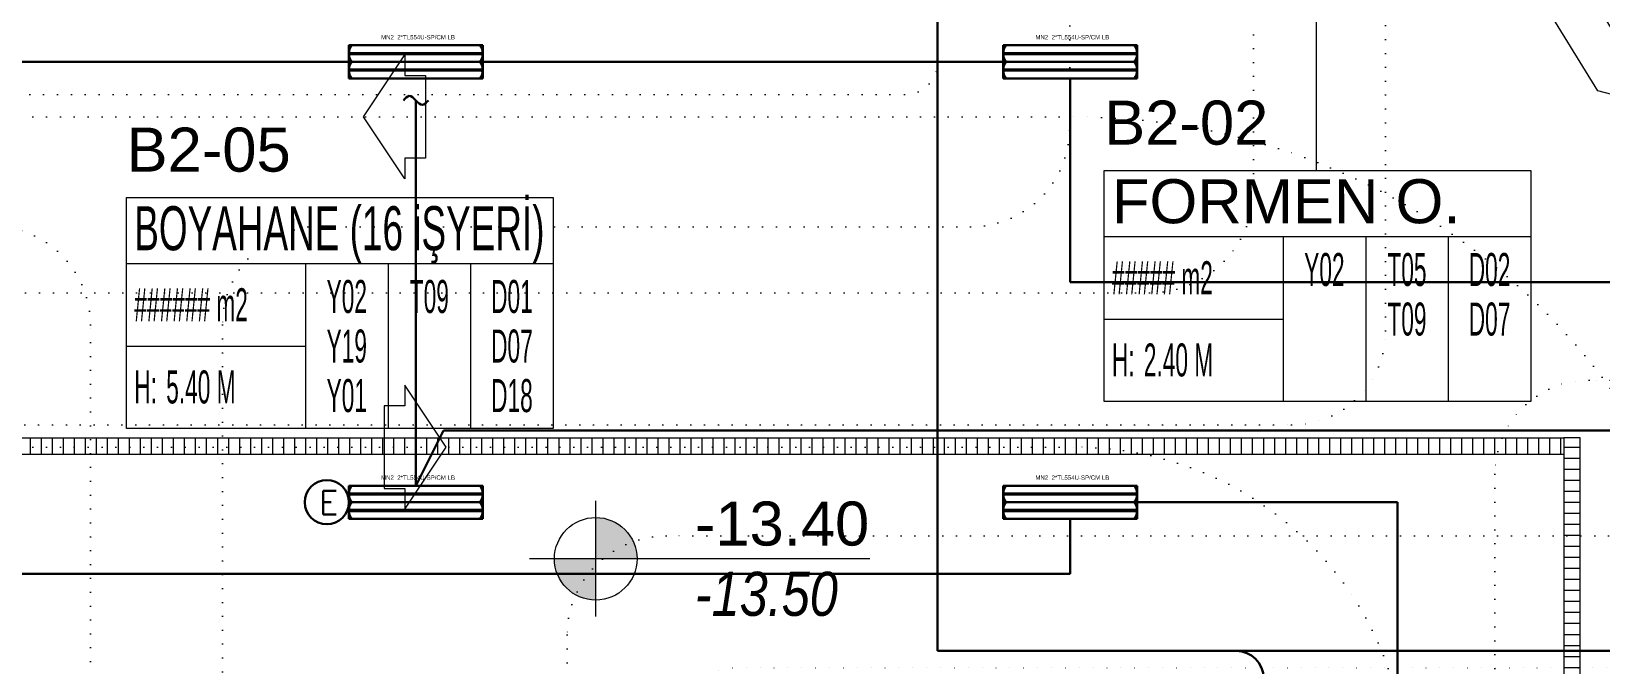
# Model space of a CAD drawing. Header units: metres. Extents: x -13316 to 152404, y -3899 to 30226.
# Drawn here: x 2271 to 3696, y 6803 to 7378 of the extents above; entities that cross this region are included whole.
import ezdxf
from ezdxf.enums import TextEntityAlignment as Align

# ---------------------------------------------------------------- set-up
doc = ezdxf.new("R2010")
doc.units = ezdxf.units.M
doc.header["$LTSCALE"] = 100
doc.header["$MEASUREMENT"] = 0
doc.header["$PDMODE"] = 1
doc.linetypes.add('DOT2', pattern=[0.125, 0, -0.125])
doc.layers.get('0').update_dxf_attribs({"color": 9, "lineweight": 9})
for name, color, linetype, lineweight in [('01', 9, 'Continuous', 9), ('06D', 9, 'Continuous', 9), ('21', 9, 'Continuous', 9), ('21_mahal200', 9, 'Continuous', 9), ('E-2x54 W SIVAÜSTÜ FLUORESAN YÜKSEK TAVAN ARMATÜRÜ', 7, 'Continuous', 30), ('E-ACİL AYDINLATMA KİTİ', 7, 'Continuous', 30), ('E-KABLO', 7, 'Continuous', 30)]:
    doc.layers.add(name, color=color, linetype=linetype, lineweight=lineweight)
doc.styles.add('Arial', font='arial.ttf', dxfattribs={"height": 2.5})
doc.styles.add('E-YAZI', font='txttw.shx')
doc.styles.add('MuuM_TEXT-ITALIC', font='ARIALNI.TTF')
doc.styles.add('MuuM_TEXT-STANDART', font='ARIALN.TTF')
doc.dimstyles.new('MuuM_DIM200', dxfattribs={"dimscale": 20, "dimtxt": 2, "dimasz": 1, "dimexe": 1, "dimexo": 1, "dimgap": 1, "dimtad": 1, "dimdec": 1, "dimrnd": 0.5, "dimdsep": 46, "dimtxsty": 'MuuM_TEXT-STANDART', "dimblk": 'ARCHTICK', "dimcen": 0, "dimdle": 0.15, "dimclrd": 256, "dimclre": 256, "dimclrt": 256, "dimadec": 0, "dimazin": 0, "dimtfac": 5, "dimtdec": 1, "dimtix": 1, "dimtmove": 2, "dimatfit": 3, "dimldrblk": 'DOT', "dimfxl": 3, "dimfxlon": 1, "dimtolj": 1, "dimlwd": -1, "dimlwe": -1, "dimarcsym": 0})

# ---------------------------------------------------------------- blocks, each defined once
blk = doc.blocks.new('2x54 W SIVAÜSTÜ FLUORESAN YÜKSEK TAVAN ARMATÜRÜ')
at = {"layer": 'E-2x54 W SIVAÜSTÜ FLUORESAN YÜKSEK TAVAN ARMATÜRÜ', "color": 4}
for p, q in [((-60.8, 15), (-60.8, -15)), ((-60.8, 15), (60.8, 15)), ((60.8, 15), (60.8, 0)), ((-60, 0), (-15, 0)), ((15, 0), (60, 0)), ((60.8, 0), (60.8, -15)), ((-60.8, -15), (60.8, -15))]:
    blk.add_line(p, q, dxfattribs=at)
at = {"layer": 'E-2x54 W SIVAÜSTÜ FLUORESAN YÜKSEK TAVAN ARMATÜRÜ', "color": 7}
for p, q in [((-60.8, 0), (60.8, 0)), ((-59.3, 8), (59.3, 8)), ((-59.2, 7), (59.4, 7)), ((-59.3, -7), (59.3, -7)), ((-59.2, -8), (59.4, -8))]:
    blk.add_line(p, q, dxfattribs=at)
for centre in [(-59.2, 7.6), (-59.2, 7.3), (59.4, 7.6), (59.4, 7.3), (-59.2, -7.4), (-59.2, -7.7), (59.4, -7.4), (59.4, -7.7)]:
    blk.add_circle(centre, 0.11, dxfattribs=at)
for centre, radius, start, end in [((-48.7, 7.5), 12.1, 141.86, 218.14), ((48.7, 7.5), 12.1, 321.86, 38.14), ((-59.1, 7.5), 0.515, 106.8674, 266.7612), ((-59.3, 7.5), 0.519, 289.2244, 84.4042), ((59.5, 7.5), 0.515, 106.8674, 266.7612), ((59.3, 7.5), 0.519, 289.2244, 84.4042), ((-48.7, -7.5), 12.1, 141.86, 218.14), ((-59.1, -7.5), 0.515, 106.8674, 266.7612), ((-59.3, -7.5), 0.519, 289.2244, 84.4042), ((48.7, -7.5), 12.1, 321.86, 38.14), ((59.5, -7.5), 0.515, 106.8674, 266.7612), ((59.3, -7.5), 0.519, 289.2244, 84.4042)]:
    blk.add_arc(centre, radius, start, end, dxfattribs=at)
at = {"layer": 'E-2x54 W SIVAÜSTÜ FLUORESAN YÜKSEK TAVAN ARMATÜRÜ', "color": 7, "style": 'Arial'}
blk.add_text('MN2  2*TL554U-SP/CM LB', height=3.951, dxfattribs=at).set_placement((-31.6, 20.4))
blk = doc.blocks.new('100_ACİL AYDINLATMA KİTİ')
at = {"layer": 'E-ACİL AYDINLATMA KİTİ', "color": 3}
blk.add_circle((0, 0), 1.251, dxfattribs=at)
at = {"layer": 'E-ACİL AYDINLATMA KİTİ', "color": 3, "style": 'E-YAZI'}
blk.add_text('E', height=1.34, dxfattribs=at).set_placement((-0.448, -0.694))
blk = doc.blocks.new('2.bod.sitatik')
at = {"layer": '01'}
blk.add_lwpolyline([(2911.6, -800.5), (3399.2, -1591.8), (3464.9, -1609), (3454.7, -1647.6), (3373.6, -1626.4), (2877.6, -821.5), (2911.6, -800.5)], close=True, dxfattribs=at)
blk = doc.blocks.new('p-ızgara')
at = {"layer": '06D'}
h = blk.add_hatch(dxfattribs=at)
h.set_pattern_fill('_USER', color=252, scale=10, angle=90, style=0, pattern_type=0)
h.set_pattern_definition([(90, (-7e-12, -8630), (-10, 6e-16), [])])
h.paths.add_polyline_path([(1257.5, -1941.6), (3342.5, -1941.6), (3342.5, -1956.6), (1257.5, -1956.6)])
h = blk.add_hatch(dxfattribs=at)
h.set_pattern_fill('_USER', color=252, scale=10, angle=180, style=0, pattern_type=0)
h.set_pattern_definition([(180, (11.635, -8630), (-1e-15, -10), [])])
h.paths.add_polyline_path([(3342.5, -1941.6), (3342.5, -3444), (3357.5, -3444), (3357.5, -1941.6)])
for points in [[(1257.5, -1941.6), (3342.5, -1941.6), (3342.5, -1956.6), (1257.5, -1956.6)], [(3342.5, -1941.6), (3342.5, -3444), (3357.5, -3444), (3357.5, -1941.6)]]:
    blk.add_lwpolyline(points, close=True, dxfattribs=at)
blk = doc.blocks.new('0_elevationtarget-p-bk')
h = blk.add_hatch(color=250)
h.paths.add_polyline_path([(1.875, 0, 0.414214), (0, 1.875), (0, 0)])
h.paths.add_polyline_path([(0, 0), (-1.875, 0, 0.414214), (0, -1.875)])
blk.add_line((0, -2.625), (0, 2.625))
blk.add_lwpolyline([(12.453, 0), (-3, 0)])
blk.add_circle((0, 0), 1.875)
at = {"style": 'Arial'}
blk.add_attdef('BITMISKOT', text='', height=2, dxfattribs=at).set_placement((4.5, 0), align=Align.BOTTOM_LEFT)
at = {"style": 'MuuM_TEXT-ITALIC'}
blk.add_attdef('FINISHINGFLOORLEVEL', text='', height=2, dxfattribs=at).set_placement((4.5, -0.592), align=Align.TOP_LEFT)
blk = doc.blocks.new('0_arrow1')
at = {"linetype": 'ByBlock', "lineweight": -2}
blk.add_lwpolyline([(15, -22.5), (-15, -22.5), (-15, -15), (-22.5, -15), (0, 0), (22.5, -15), (15, -15)], close=True, dxfattribs=at)
blk.add_point((0, 0))
blk = doc.blocks.new('_ArchTick')
at = {"color": 0, "linetype": 'ByBlock', "const_width": 0.15}
blk.add_lwpolyline([(-0.5, -0.5), (0.5, 0.5)], dxfattribs=at)
blk = doc.blocks.new('_Dot')
at = {"color": 0, "linetype": 'ByBlock', "lineweight": -2}
blk.add_line((-0.5, 0), (-1, 0), dxfattribs=at)
at = {"color": 0, "linetype": 'ByBlock', "const_width": 0.5}
blk.add_lwpolyline([(-0.25, 0, 1), (0.25, 0, 1)], format="xyb", close=True, dxfattribs=at)
blk = doc.blocks.new('0_roomno2')
blk.add_lwpolyline([(19.375, -10.5), (0, -10.5), (0, 0), (19.375, 0)], close=True)
for points in [[(0, -3), (19.375, -3)], [(8.125, -3), (8.125, -10.5)], [(11.875, -3), (11.875, -10.5)], [(15.625, -3), (15.625, -10.5)], [(0, -6.75), (8.125, -6.75)]]:
    blk.add_lwpolyline(points)
at = {"style": 'MuuM_TEXT-STANDART', "width": 0.6}
blk.add_text('H:', height=1.5, dxfattribs=at).set_placement((0.35, -8.608), align=Align.MIDDLE_LEFT)
at = {"style": 'Arial'}
blk.add_attdef('ODANO', (0, 1.17), '', height=2, dxfattribs=at)
blk.add_attdef('MEKANADI', text='', height=2, dxfattribs=at).set_placement((0.35, -3), align=Align.BOTTOM_LEFT)
at = {"style": 'MuuM_TEXT-STANDART', "width": 0.6}
for tag, p in [('M2', (0.35, -4.875)), ('TEMIZTAVANYUKSEKLIGI', (1.8, -8.608))]:
    blk.add_attdef(tag, text='', height=1.5, dxfattribs=at).set_placement(p, align=Align.MIDDLE_LEFT)
for tag, p in [('YER01', (10, -4.5)), ('TAVAN01', (13.75, -4.5)), ('DUVAR01', (17.5, -4.5)), ('YER02', (10, -6.75)), ('TAVAN02', (13.75, -6.75)), ('DUVAR02', (17.5, -6.75)), ('YER03', (10, -9)), ('TAVAN03', (13.75, -9)), ('DUVAR03', (17.5, -9))]:
    blk.add_attdef(tag, text='', height=1.5, dxfattribs=at).set_placement(p, align=Align.MIDDLE_CENTER)
blk = doc.blocks.new('2.bod.Mimari')
at = {"layer": '06D', "linetype": 'DOT2'}
for points in [[(2897.84, -1210.88), (3060.69, -1373.73), (3060.69, -1715.29, -0.4142136), (2966.19, -1809.79), (1311.79, -1809.79, 0.4142136), (1226.29, -1895.29), (1226.29, -3734.29), (1346.29, -3734.29), (1346.29, -2024.29, -0.4142136), (1440.79, -1929.79), (3095.19, -1929.79, 0.4142136), (3180.69, -1844.29), (3180.69, -1332.19), (2978.61, -1130.11)], [(402.38, -2372, 0.4142136), (372.38, -2402), (372.38, -3732.3), (252.38, -3732.3), (252.38, -2342, -0.4142136), (342.38, -2252), (1048.17, -2252, 0.4142136), (1078.17, -2222), (1078.17, -1719.8, -0.4142136), (1168.17, -1629.8), (2743.84, -1629.8, 0.4142136), (2773.84, -1599.8), (2773.84, -1315.34)], [(2893.84, -1315.34), (2893.84, -1659.8, -0.4142136), (2803.84, -1749.8), (2202.25, -1749.8)], [(1100, -4330, 0.163259), (1100, -4330), (1100, -2250, -0.4142136), (1700, -1650), (2900, -1650, -0.4142136), (3500, -2250), (3500, -4330), (3500, -4330)], [(2004.39, -1838.97, 0.3751049), (1926.54, -1749.8)], [(2214.39, -1748.97, 0.4142136), (2124.39, -1838.97), (2124.39, -3732.3), (2004.39, -3732.3), (2004.39, -1838.97)], [(3699.6, -1889.1), (3365.5, -1889.1, 0.4142136), (3280, -1974.6), (3280, -3734.29), (3400, -3734.29), (3400, -2103.6, -0.4142136), (3494.5, -2009.1), (3699.6, -2009.1)], [(1400, -4180), (1400, -4180, 0.3750376), (1400, -4180), (1400, -2250, -0.4142136), (1700, -1950), (2900, -1950, -0.4142136), (3200, -2250), (3200, -4330, -0.4142136), (3200, -4330), (3200, -4330)], [(3925.09, -2030.56), (2527.42, -2030.56, 0.4142136), (2437.42, -2120.56), (2437.42, -3732.3), (2557.42, -3732.3), (2557.42, -2180.56, -0.4142136), (2587.42, -2150.56), (4072.19, -2150.56, -0.4142136), (4102.19, -2180.56), (4102.19, -3758.35), (4222.19, -3758.35), (4222.19, -2119.1, 0.4142136), (4132.19, -2029.1)]]:
    blk.add_lwpolyline(points, format="xyb", dxfattribs=at)
at = {"layer": '06D', "yscale": 2.5, "zscale": 2.5}
for p, xscale, rotation in [((2252.5, -1650), 2.5, 90), ((2327.5, -1950), -2.5, 270)]:
    blk.add_blockref('0_arrow1', p, dxfattribs=dict(at, xscale=xscale, rotation=rotation))
at = {"layer": '06D'}
blk.add_blockref('p-ızgara', (0, 0), dxfattribs=at)
at = {"layer": '21', "xscale": 20, "yscale": 20, "zscale": 20}
blk.add_blockref('0_elevationtarget-p-bk', (2463.35, -2051.36), dxfattribs=at).add_auto_attribs({'BITMISKOT': '-13.40', 'FINISHINGFLOORLEVEL': '-13.50'})
at = {"layer": '21_mahal200'}
ref = blk.add_blockref('0_roomno2', (2925.15, -1698.61), dxfattribs=dict(at, xscale=20, yscale=20, zscale=20))
ref.add_attrib('ODANO', 'B2-02', (2925.15, -1675.21), dxfattribs={"layer": '0', "height": 40, "style": 'Arial'})
ref.add_attrib('MEKANADI', 'FORMEN O.', dxfattribs={"layer": '0', "height": 40, "style": 'Arial'}).set_placement((2932.15, -1758.61), align=Align.BOTTOM_LEFT)
ref.add_attrib('M2', '##### m2', dxfattribs={"layer": '0', "height": 30, "style": 'MuuM_TEXT-STANDART', "width": 0.6}).set_placement((2932.15, -1796.11), align=Align.MIDDLE_LEFT)
ref.add_attrib('TEMIZTAVANYUKSEKLIGI', '2.40 M', dxfattribs={"layer": '0', "height": 30, "style": 'MuuM_TEXT-STANDART', "width": 0.6}).set_placement((2961.15, -1870.76), align=Align.MIDDLE_LEFT)
ref.add_attrib('YER01', 'Y02', dxfattribs={"layer": '0', "height": 30, "style": 'MuuM_TEXT-STANDART', "width": 0.6}).set_placement((3125.15, -1788.61), align=Align.MIDDLE_CENTER)
ref.add_attrib('TAVAN01', 'T05', dxfattribs={"layer": '0', "height": 30, "style": 'MuuM_TEXT-STANDART', "width": 0.6}).set_placement((3200.15, -1788.61), align=Align.MIDDLE_CENTER)
ref.add_attrib('DUVAR01', 'D02', dxfattribs={"layer": '0', "height": 30, "style": 'MuuM_TEXT-STANDART', "width": 0.6}).set_placement((3275.15, -1788.61), align=Align.MIDDLE_CENTER)
ref.add_attrib('TAVAN02', 'T09', dxfattribs={"layer": '0', "height": 30, "style": 'MuuM_TEXT-STANDART', "width": 0.6}).set_placement((3200.15, -1833.61), align=Align.MIDDLE_CENTER)
ref.add_attrib('DUVAR02', 'D07', dxfattribs={"layer": '0', "height": 30, "style": 'MuuM_TEXT-STANDART', "width": 0.6}).set_placement((3275.15, -1833.61), align=Align.MIDDLE_CENTER)
ref = blk.add_blockref('0_roomno2', (2037.26, -1723.13), dxfattribs=dict(at, xscale=20, yscale=20, zscale=20))
ref.add_attrib('ODANO', 'B2-05', (2037.26, -1699.73), dxfattribs={"layer": '0', "height": 40, "style": 'Arial'})
ref.add_attrib('MEKANADI', 'BOYAHANE (16 iŞYERİ)', dxfattribs={"layer": '0', "height": 40, "style": 'Arial', "width": 0.6}).set_placement((2044.26, -1783.13), align=Align.BOTTOM_LEFT)
ref.add_attrib('M2', '###### m2', dxfattribs={"layer": '0', "height": 30, "style": 'MuuM_TEXT-STANDART', "width": 0.6}).set_placement((2044.26, -1820.63), align=Align.MIDDLE_LEFT)
ref.add_attrib('TEMIZTAVANYUKSEKLIGI', '5.40 M', dxfattribs={"layer": '0', "height": 30, "style": 'MuuM_TEXT-STANDART', "width": 0.6}).set_placement((2073.26, -1895.29), align=Align.MIDDLE_LEFT)
ref.add_attrib('YER01', 'Y02', dxfattribs={"layer": '0', "height": 30, "style": 'MuuM_TEXT-STANDART', "width": 0.6}).set_placement((2237.26, -1813.13), align=Align.MIDDLE_CENTER)
ref.add_attrib('TAVAN01', 'T09', dxfattribs={"layer": '0', "height": 30, "style": 'MuuM_TEXT-STANDART', "width": 0.6}).set_placement((2312.26, -1813.13), align=Align.MIDDLE_CENTER)
ref.add_attrib('DUVAR01', 'D01', dxfattribs={"layer": '0', "height": 30, "style": 'MuuM_TEXT-STANDART', "width": 0.6}).set_placement((2387.26, -1813.13), align=Align.MIDDLE_CENTER)
ref.add_attrib('YER02', 'Y19', dxfattribs={"layer": '0', "height": 30, "style": 'MuuM_TEXT-STANDART', "width": 0.6}).set_placement((2237.26, -1858.13), align=Align.MIDDLE_CENTER)
ref.add_attrib('DUVAR02', 'D07', dxfattribs={"layer": '0', "height": 30, "style": 'MuuM_TEXT-STANDART', "width": 0.6}).set_placement((2387.26, -1858.13), align=Align.MIDDLE_CENTER)
ref.add_attrib('YER03', 'Y01', dxfattribs={"layer": '0', "height": 30, "style": 'MuuM_TEXT-STANDART', "width": 0.6}).set_placement((2237.26, -1903.13), align=Align.MIDDLE_CENTER)
ref.add_attrib('DUVAR03', 'D18', dxfattribs={"layer": '0', "height": 30, "style": 'MuuM_TEXT-STANDART', "width": 0.6}).set_placement((2387.26, -1903.13), align=Align.MIDDLE_CENTER)
blk.add_leader([(3117.66, -1386.49), (3117.66, -1698.61)], dimstyle='MuuM_DIM200', override={"dimasz": 1, "dimfxl": 10}, dxfattribs=at)

msp = doc.modelspace()

# ---------------------------------------------------------------- linework, layer by layer
at = {"layer": 'E-KABLO', "color": 5}
for p, q in [((3093.84, 7460), (3093.84, 6815)), ((3093.84, 6815), (3365, 6815)), ((3365, 6815), (3925, 6815))]:
    msp.add_line(p, q, dxfattribs=at)
at = {"layer": 'E-KABLO', "color": 6}
for p, q in [((2086.53, 7350), (2559.2, 7350)), ((2680.8, 7350), (3153.47, 7350)), ((3214.27, 7335), (3214.27, 7150)), ((2620, 6965), (2620, 7315)), ((3815.25, 7150), (3214.27, 7150)), ((2620, 6965), (2645, 7015)), ((2645, 7015), (3765.25, 7015)), ((3275.07, 6950), (3511.41, 6950)), ((3511.41, 6694.84), (3511.41, 6950)), ((3214.27, 6935), (3214.27, 6885)), ((2025.73, 6885), (3214.27, 6885))]:
    msp.add_line(p, q, dxfattribs=at)
at = {"layer": 'E-KABLO', "color": 5}
msp.add_arc((3365, 6790), 25, 0, 90, dxfattribs=at)
at = {"layer": 'E-KABLO', "color": 3}
msp.add_spline([(2631.34, 7315), (2626, 7311), (2614, 7319), (2608.67, 7315)], degree=3, dxfattribs=at)

# ---------------------------------------------------------------- block references
for name in ['2.bod.sitatik', '2.bod.Mimari']:
    msp.add_blockref(name, (320, 8950))
at = {"layer": 'E-2x54 W SIVAÜSTÜ FLUORESAN YÜKSEK TAVAN ARMATÜRÜ', "color": 6}
for p in [(2620, 7350), (3214.27, 7350), (2620, 6950), (3214.27, 6950)]:
    msp.add_blockref('2x54 W SIVAÜSTÜ FLUORESAN YÜKSEK TAVAN ARMATÜRÜ', p, dxfattribs=at)
at = {"layer": 'E-ACİL AYDINLATMA KİTİ', "xscale": 16, "yscale": 16, "zscale": 16}
msp.add_blockref('100_ACİL AYDINLATMA KİTİ', (2539.18, 6950), dxfattribs=at)

doc.saveas('drawing.dxf')
